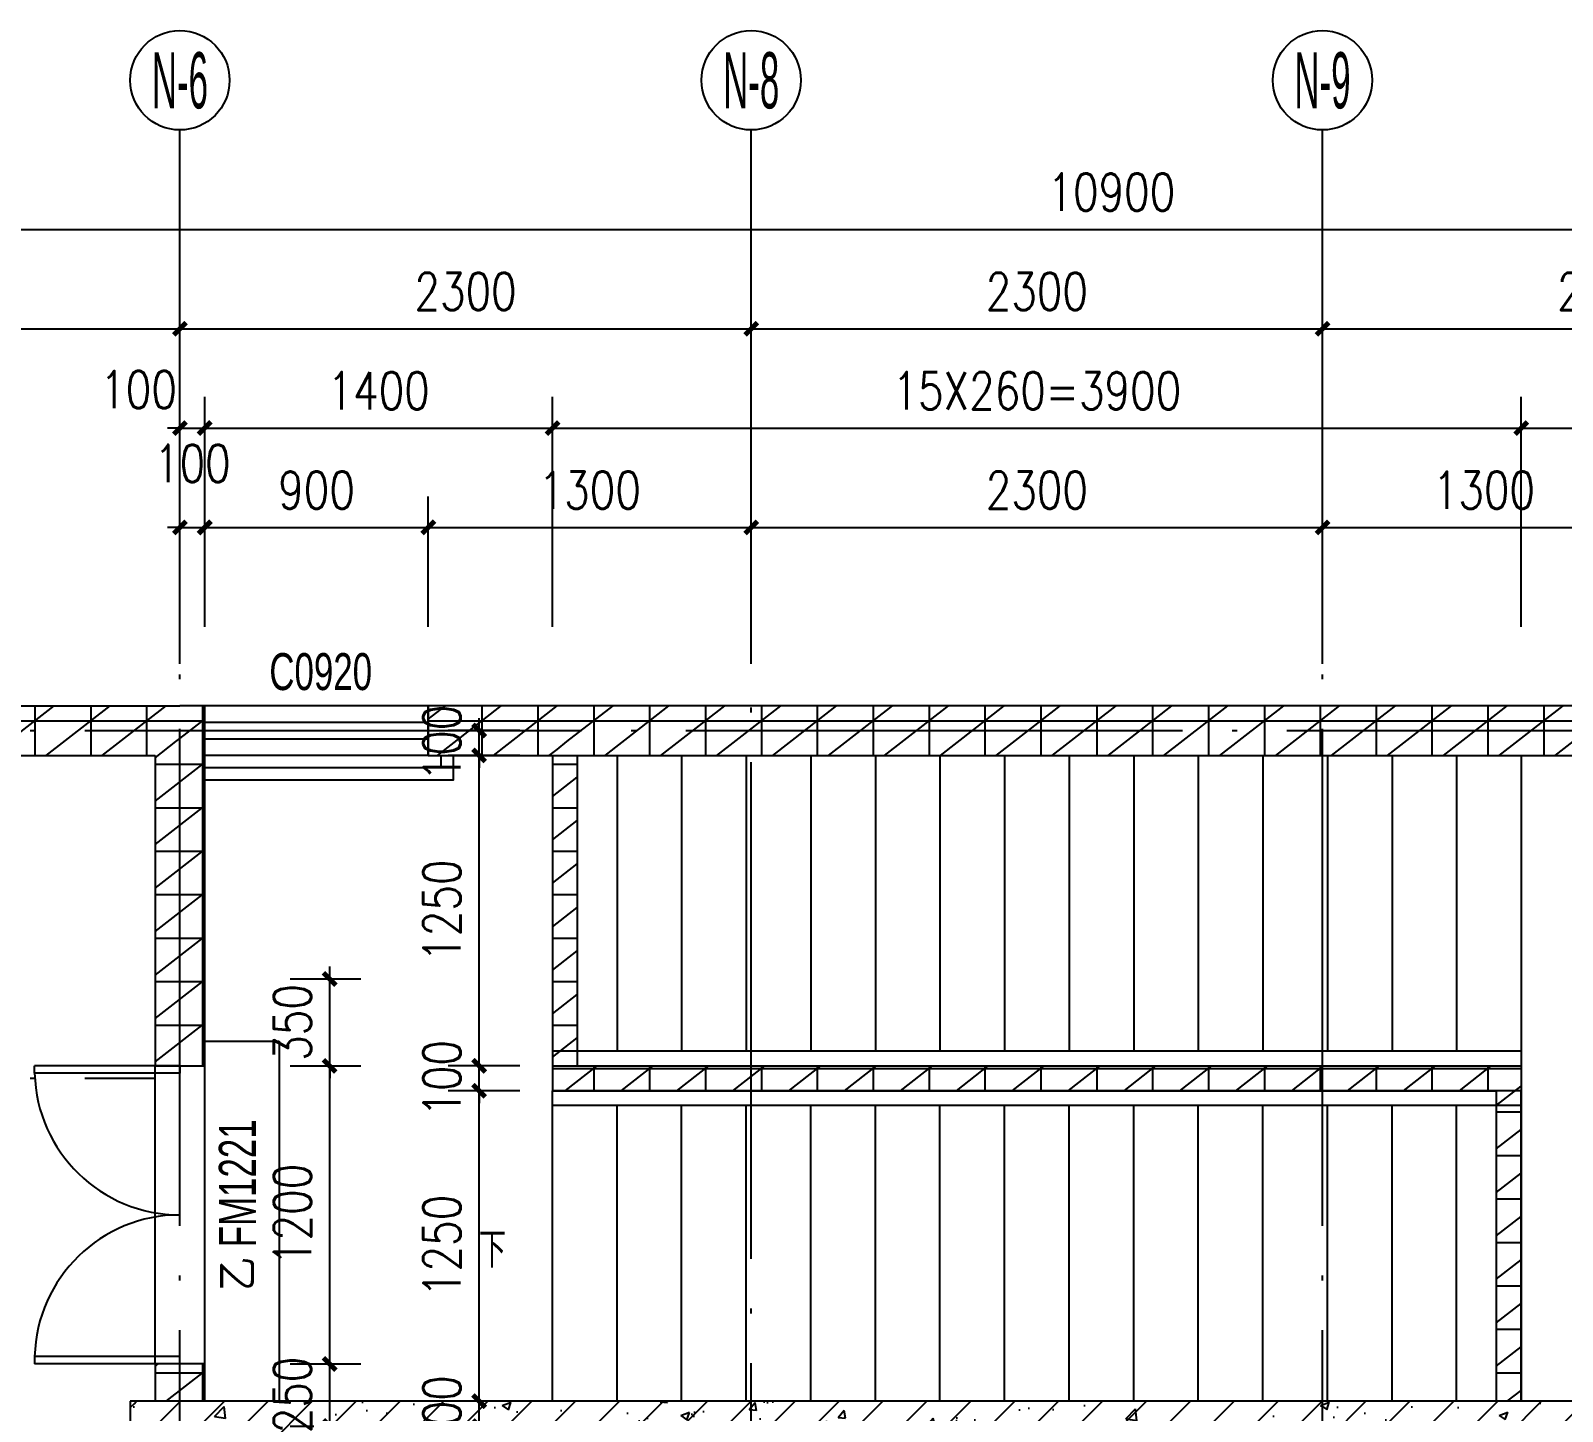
# Model space of a CAD drawing. Extents: x 718358 to 1668613, y -348838 to -159582.
# Drawn here: x 806582 to 812749, y -187755 to -182196 of the extents above; entities that cross this region are included whole.
import ezdxf
from ezdxf.enums import TextEntityAlignment as Align

# ---------------------------------------------------------------- set-up
doc = ezdxf.new("R2010")
doc.units = 0
doc.header["$LTSCALE"] = 1000
doc.linetypes.add('DOTE', pattern=[2.42, 2, -0.2, 0.02, -0.2])
for name, color, linetype in [('WINDOW_TEXT', 7, 'Continuous'), ('建-墙体', 2, 'Continuous'), ('建-尺寸', 73, 'Continuous'), ('建-影线', 8, 'Continuous'), ('建-柱子', 6, 'Continuous'), ('建-楼梯', 4, 'Continuous'), ('建-符号', 3, 'Continuous'), ('建-符号说明', 7, 'Continuous'), ('建-轴标', 3, 'Continuous'), ('建-轴网', 14, 'DOTE'), ('建-门', 4, 'Continuous'), ('建-门窗', 4, 'Continuous'), ('建-门窗-编号', 7, 'Continuous'), ('建-阳台', 5, 'Continuous')]:
    doc.layers.add(name, color=color, linetype=linetype)
doc.styles.add('_TCH_AXIS', font='gt宽度调整.shx', dxfattribs={"bigfont": 'gt国标汉字.shx'})
doc.styles.add('_TCH_DIM', font='gt单线西文.shx', dxfattribs={"width": 0.8, "bigfont": 'gt单线中文.shx'})
doc.styles.add('_TCH_WINDOW', font='gt单线西文.shx', dxfattribs={"height": 3.5, "bigfont": 'gt单线中文.shx'})
doc.styles.add('DIM_FONT', font='SIMPLEX.shx', dxfattribs={"width": 0.8, "bigfont": 'GBCBIG.shx'})
doc.dimstyles.new('DIMN50', dxfattribs={"dimscale": 0.5, "dimtxt": 300, "dimasz": 100, "dimexe": 250, "dimexo": 300, "dimgap": 150, "dimtad": 1, "dimdec": 0, "dimzin": 0, "dimdsep": 46, "dimtxsty": 'DIM_FONT', "dimblk": 'ARCHTICK', "dimcen": 0.09, "dimdle": 1, "dimclrt": 7, "dimazin": 2, "dimtfac": 1, "dimtdec": 0, "dimtix": 1, "dimtmove": 2, "dimatfit": 3, "dimldrblk": 'ARCHTICK', "dimfxl": 1, "dimtolj": 1, "dimtzin": 0, "dimarcsym": 0})
pattern_1 = [(45, (0, 0), (-88.388348, 88.388348), []), (50, (0, 0), (358.63009, -31.37607), [37.5, -412.5]), (355, (0, 0), (-69.37567, 376.09607), [30, -330]), (100.4514, (29.9, -2.6), (289.25469, 344.71977), [31.8701, -350.57106]), (46.1842, (0, 100), (533.62052, -82.7595), [56.25, -618.75]), (96.6356, (44.47, 93.1), (467.33135, 487.05894), [47.80514, -525.8565]), (351.1842, (0, 100), (467.33097, 487.0593), [45, -495]), (21, (50, 75), (298.45353, -201.30945), [37.5, -412.5]), (326, (50, 75), (121.65767, 362.57502), [30, -330]), (71.4514, (74.87, 58.22), (420.11131, 161.26525), [31.8701, -350.57106]), (37.5, (0, 0), (6.079928, 166.446927), [0, -326, 0, -335, 0, -331.25]), (7.5, (0, 0), (131.53477, 197.205856), [0, -191, 0, -318.5, 0, -126.25]), (327.5, (-111.5, 0), (266.911218, -11.277436), [0, -125, 0, -390, 0, -517.5]), (317.5, (-161.5, 0), (291.593085, 50.05249), [0, -162.5, 0, -259, 0, -367.5])]
pattern_2 = [(0, (0, 0), (0, 175), []), (37.875, (200, 0), (-84.807639, 109.038328), []), (90, (200, 0), (-225, 1e-14), [])]

# ---------------------------------------------------------------- blocks, each defined once
blk = doc.blocks.new('_ArchTick')
at = {"color": 0, "linetype": 'ByBlock', "const_width": 0.4}
blk.add_lwpolyline([(-0.5, -0.5), (0.5, 0.5)], dxfattribs=at)
blk = doc.blocks.new('*D2196')
at = {"layer": 'Defpoints', "color": 0, "transparency": 16777216}
for p in [(808387.5, -185014.2), (808701.2, -185014.2), (808701.2, -185114.2)]:
    blk.add_point(p, dxfattribs=at)
at = {"layer": '建-尺寸', "color": 0, "lineweight": -2, "transparency": 16777216}
for p, q in [((808387.5, -185014.2), (808387.5, -184964.2)), ((808551.2, -185014.2), (808262.5, -185014.2)), ((808387.5, -185114.2), (808387.5, -185014.2)), ((808551.2, -185114.2), (808262.5, -185114.2)), ((808387.5, -185114.2), (808387.5, -185164.2))]:
    blk.add_line(p, q, dxfattribs=at)
at = {"layer": '建-尺寸', "color": 0, "lineweight": -2, "transparency": 16777216, "xscale": 50, "yscale": 50, "zscale": 50}
for p, rotation in [((808387.5, -185014.2), 270), ((808387.5, -185114.2), 90)]:
    blk.add_blockref('_ArchTick', p, dxfattribs=dict(at, rotation=rotation))
at = {"layer": '建-尺寸', "color": 7, "transparency": 16777216, "insert": (808237.5, -185064.2), "char_height": 150, "attachment_point": 5, "rotation": 90, "style": 'DIM_FONT'}
blk.add_mtext('\\A1;100', dxfattribs=at)
blk = doc.blocks.new('*D2197')
at = {"layer": 'Defpoints', "color": 0, "transparency": 16777216}
for p in [(808387.5, -185114.2), (808701.2, -185114.2), (808701.2, -186364.2)]:
    blk.add_point(p, dxfattribs=at)
at = {"layer": '建-尺寸', "color": 0, "lineweight": -2, "transparency": 16777216}
for p, q in [((808551.2, -185114.2), (808262.5, -185114.2)), ((808387.5, -186364.7), (808387.5, -185113.7)), ((808551.2, -186364.2), (808262.5, -186364.2))]:
    blk.add_line(p, q, dxfattribs=at)
at = {"layer": '建-尺寸', "color": 0, "lineweight": -2, "transparency": 16777216, "xscale": 50, "yscale": 50, "zscale": 50}
for p, rotation in [((808387.5, -185114.2), 90), ((808387.5, -186364.2), 270)]:
    blk.add_blockref('_ArchTick', p, dxfattribs=dict(at, rotation=rotation))
at = {"layer": '建-尺寸', "color": 7, "transparency": 16777216, "insert": (808237.5, -185739.2), "char_height": 150, "attachment_point": 5, "rotation": 90, "style": 'DIM_FONT'}
blk.add_mtext('\\A1;1250', dxfattribs=at)
blk = doc.blocks.new('*D2198')
at = {"layer": 'Defpoints', "color": 0, "transparency": 16777216}
for p in [(808387.5, -186364.2), (808701.2, -186364.2), (808701.2, -186464.2)]:
    blk.add_point(p, dxfattribs=at)
at = {"layer": '建-尺寸', "color": 0, "lineweight": -2, "transparency": 16777216}
for p, q in [((808387.5, -186364.2), (808387.5, -186314.2)), ((808551.2, -186364.2), (808262.5, -186364.2)), ((808387.5, -186464.2), (808387.5, -186364.2)), ((808551.2, -186464.2), (808262.5, -186464.2)), ((808387.5, -186464.2), (808387.5, -186514.2))]:
    blk.add_line(p, q, dxfattribs=at)
at = {"layer": '建-尺寸', "color": 0, "lineweight": -2, "transparency": 16777216, "xscale": 50, "yscale": 50, "zscale": 50}
for p, rotation in [((808387.5, -186364.2), 270), ((808387.5, -186464.2), 90)]:
    blk.add_blockref('_ArchTick', p, dxfattribs=dict(at, rotation=rotation))
at = {"layer": '建-尺寸', "color": 7, "transparency": 16777216, "insert": (808237.5, -186414.2), "char_height": 150, "attachment_point": 5, "rotation": 90, "style": 'DIM_FONT'}
blk.add_mtext('\\A1;100', dxfattribs=at)
blk = doc.blocks.new('*D2199')
at = {"layer": 'Defpoints', "color": 0, "transparency": 16777216}
for p in [(808387.5, -186464.2), (808701.2, -186464.2), (808701.2, -187714.1)]:
    blk.add_point(p, dxfattribs=at)
at = {"layer": '建-尺寸', "color": 0, "lineweight": -2, "transparency": 16777216}
for p, q in [((808551.2, -186464.2), (808262.5, -186464.2)), ((808387.5, -187714.6), (808387.5, -186463.7)), ((808551.2, -187714.1), (808262.5, -187714.1))]:
    blk.add_line(p, q, dxfattribs=at)
at = {"layer": '建-尺寸', "color": 0, "lineweight": -2, "transparency": 16777216, "xscale": 50, "yscale": 50, "zscale": 50}
for p, rotation in [((808387.5, -186464.2), 90), ((808387.5, -187714.1), 270)]:
    blk.add_blockref('_ArchTick', p, dxfattribs=dict(at, rotation=rotation))
at = {"layer": '建-尺寸', "color": 7, "transparency": 16777216, "insert": (808237.5, -187089.1), "char_height": 150, "attachment_point": 5, "rotation": 90, "style": 'DIM_FONT'}
blk.add_mtext('\\A1;1250', dxfattribs=at)
blk = doc.blocks.new('*D2200')
at = {"layer": 'Defpoints', "color": 0, "transparency": 16777216}
for p in [(808387.5, -187714.1), (808701.2, -187714.1), (808701.2, -187814.2)]:
    blk.add_point(p, dxfattribs=at)
at = {"layer": '建-尺寸', "color": 0, "lineweight": -2, "transparency": 16777216}
for p, q in [((808551.2, -187714.1), (808262.5, -187714.1)), ((808387.5, -187714.1), (808387.5, -187664.1)), ((808387.5, -187814.2), (808387.5, -187714.1)), ((808551.2, -187814.2), (808262.5, -187814.2)), ((808387.5, -187814.2), (808387.5, -187864.2))]:
    blk.add_line(p, q, dxfattribs=at)
at = {"layer": '建-尺寸', "color": 0, "lineweight": -2, "transparency": 16777216, "xscale": 50, "yscale": 50, "zscale": 50}
for p, rotation in [((808387.5, -187714.1), 270), ((808387.5, -187814.2), 90)]:
    blk.add_blockref('_ArchTick', p, dxfattribs=dict(at, rotation=rotation))
at = {"layer": '建-尺寸', "color": 7, "transparency": 16777216, "insert": (808237.5, -187764.1), "char_height": 150, "attachment_point": 5, "rotation": 90, "style": 'DIM_FONT'}
blk.add_mtext('\\A1;100', dxfattribs=at)
blk = doc.blocks.new('*D2201')
at = {"layer": 'Defpoints', "color": 0, "transparency": 16777216}
for p in [(807476.5, -187564.2), (807785.8, -187564.2), (807476.5, -187814.2)]:
    blk.add_point(p, dxfattribs=at)
at = {"layer": '建-尺寸', "color": 0, "lineweight": -2, "transparency": 16777216}
for p, q in [((807785.8, -187564.2), (807785.8, -187514.2)), ((807626.5, -187564.2), (807910.8, -187564.2)), ((807785.8, -187814.2), (807785.8, -187564.2)), ((807626.5, -187814.2), (807910.8, -187814.2)), ((807785.8, -187814.2), (807785.8, -187864.2))]:
    blk.add_line(p, q, dxfattribs=at)
at = {"layer": '建-尺寸', "color": 0, "lineweight": -2, "transparency": 16777216, "xscale": 50, "yscale": 50, "zscale": 50}
for p, rotation in [((807785.8, -187564.2), 270), ((807785.8, -187814.2), 90)]:
    blk.add_blockref('_ArchTick', p, dxfattribs=dict(at, rotation=rotation))
at = {"layer": '建-尺寸', "color": 7, "transparency": 16777216, "insert": (807635.8, -187689.2), "char_height": 150, "attachment_point": 5, "rotation": 90, "style": 'DIM_FONT'}
blk.add_mtext('\\A1;250', dxfattribs=at)
blk = doc.blocks.new('*D2202')
at = {"layer": 'Defpoints', "color": 0, "transparency": 16777216}
for p in [(807476.5, -186364.2), (807785.8, -186364.2), (807476.5, -187564.2)]:
    blk.add_point(p, dxfattribs=at)
at = {"layer": '建-尺寸', "color": 0, "lineweight": -2, "transparency": 16777216}
for p, q in [((807626.5, -186364.2), (807910.8, -186364.2)), ((807785.8, -187564.7), (807785.8, -186363.7)), ((807626.5, -187564.2), (807910.8, -187564.2))]:
    blk.add_line(p, q, dxfattribs=at)
at = {"layer": '建-尺寸', "color": 0, "lineweight": -2, "transparency": 16777216, "xscale": 50, "yscale": 50, "zscale": 50}
for p, rotation in [((807785.8, -186364.2), 90), ((807785.8, -187564.2), 270)]:
    blk.add_blockref('_ArchTick', p, dxfattribs=dict(at, rotation=rotation))
at = {"layer": '建-尺寸', "color": 7, "transparency": 16777216, "insert": (807635.8, -186964.2), "char_height": 150, "attachment_point": 5, "rotation": 90, "style": 'DIM_FONT'}
blk.add_mtext('\\A1;1200', dxfattribs=at)
blk = doc.blocks.new('*D2203')
at = {"layer": 'Defpoints', "color": 0, "transparency": 16777216}
for p in [(807476.5, -186014.2), (807785.8, -186014.2), (807476.5, -186364.2)]:
    blk.add_point(p, dxfattribs=at)
at = {"layer": '建-尺寸', "color": 0, "lineweight": -2, "transparency": 16777216}
for p, q in [((807785.8, -186014.2), (807785.8, -185964.2)), ((807626.5, -186014.2), (807910.8, -186014.2)), ((807785.8, -186364.2), (807785.8, -186014.2)), ((807626.5, -186364.2), (807910.8, -186364.2)), ((807785.8, -186364.2), (807785.8, -186414.2))]:
    blk.add_line(p, q, dxfattribs=at)
at = {"layer": '建-尺寸', "color": 0, "lineweight": -2, "transparency": 16777216, "xscale": 50, "yscale": 50, "zscale": 50}
for p, rotation in [((807785.8, -186014.2), 270), ((807785.8, -186364.2), 90)]:
    blk.add_blockref('_ArchTick', p, dxfattribs=dict(at, rotation=rotation))
at = {"layer": '建-尺寸', "color": 7, "transparency": 16777216, "insert": (807635.8, -186189.2), "char_height": 150, "attachment_point": 5, "rotation": 90, "style": 'DIM_FONT'}
blk.add_mtext('\\A1;350', dxfattribs=at)
blk = doc.blocks.new('*D2355')
at = {"layer": 'Defpoints', "color": 0, "transparency": 16777216}
for p in [(816382.9, -182996.2), (805482.8, -184746.2), (816382.9, -184746.2)]:
    blk.add_point(p, dxfattribs=at)
at = {"layer": '建-尺寸', "color": 0, "lineweight": -2, "transparency": 16777216}
for p, q in [((805482.8, -184596.2), (805482.8, -182871.2)), ((816382.9, -184596.2), (816382.9, -182871.2)), ((805482.3, -182996.2), (816383.4, -182996.2))]:
    blk.add_line(p, q, dxfattribs=at)
at = {"layer": '建-尺寸', "color": 0, "lineweight": -2, "transparency": 16777216, "xscale": 50, "yscale": 50, "zscale": 50, "rotation": 180}
blk.add_blockref('_ArchTick', (805482.8, -182996.2), dxfattribs=at)
at = {"layer": '建-尺寸', "color": 0, "lineweight": -2, "transparency": 16777216, "xscale": 50, "yscale": 50, "zscale": 50}
blk.add_blockref('_ArchTick', (816382.9, -182996.2), dxfattribs=at)
at = {"layer": '建-尺寸', "color": 7, "transparency": 16777216, "insert": (810932.9, -182846.2), "char_height": 150, "attachment_point": 5, "style": 'DIM_FONT'}
blk.add_mtext('\\A1;10900', dxfattribs=at)
blk = doc.blocks.new('*D2357')
at = {"layer": 'Defpoints', "color": 0, "transparency": 16777216}
for p in [(814082.8, -183396.2), (811783.2, -184746.2), (814082.8, -184746.2)]:
    blk.add_point(p, dxfattribs=at)
at = {"layer": '建-尺寸', "color": 0, "lineweight": -2, "transparency": 16777216}
for p, q in [((811783.2, -184596.2), (811783.2, -183271.2)), ((814082.8, -184596.2), (814082.8, -183271.2)), ((811782.7, -183396.2), (814083.3, -183396.2))]:
    blk.add_line(p, q, dxfattribs=at)
at = {"layer": '建-尺寸', "color": 0, "lineweight": -2, "transparency": 16777216, "xscale": 50, "yscale": 50, "zscale": 50, "rotation": 180}
blk.add_blockref('_ArchTick', (811783.2, -183396.2), dxfattribs=at)
at = {"layer": '建-尺寸', "color": 0, "lineweight": -2, "transparency": 16777216, "xscale": 50, "yscale": 50, "zscale": 50}
blk.add_blockref('_ArchTick', (814082.8, -183396.2), dxfattribs=at)
at = {"layer": '建-尺寸', "color": 7, "transparency": 16777216, "insert": (812933, -183246.2), "char_height": 150, "attachment_point": 5, "style": 'DIM_FONT'}
blk.add_mtext('\\A1;2300', dxfattribs=at)
blk = doc.blocks.new('*D2358')
at = {"layer": 'Defpoints', "color": 0, "transparency": 16777216}
for p in [(811783.2, -183396.2), (809482.8, -184746.2), (811783.2, -184746.2)]:
    blk.add_point(p, dxfattribs=at)
at = {"layer": '建-尺寸', "color": 0, "lineweight": -2, "transparency": 16777216}
for p, q in [((809482.8, -184596.2), (809482.8, -183271.2)), ((811783.2, -184596.2), (811783.2, -183271.2)), ((809482.3, -183396.2), (811783.7, -183396.2))]:
    blk.add_line(p, q, dxfattribs=at)
at = {"layer": '建-尺寸', "color": 0, "lineweight": -2, "transparency": 16777216, "xscale": 50, "yscale": 50, "zscale": 50, "rotation": 180}
blk.add_blockref('_ArchTick', (809482.8, -183396.2), dxfattribs=at)
at = {"layer": '建-尺寸', "color": 0, "lineweight": -2, "transparency": 16777216, "xscale": 50, "yscale": 50, "zscale": 50}
blk.add_blockref('_ArchTick', (811783.2, -183396.2), dxfattribs=at)
at = {"layer": '建-尺寸', "color": 7, "transparency": 16777216, "insert": (810633, -183246.2), "char_height": 150, "attachment_point": 5, "style": 'DIM_FONT'}
blk.add_mtext('\\A1;2300', dxfattribs=at)
blk = doc.blocks.new('*D2359')
at = {"layer": 'Defpoints', "color": 0, "transparency": 16777216}
for p in [(809482.8, -183396.2), (807182.9, -184746.2), (809482.8, -184746.2)]:
    blk.add_point(p, dxfattribs=at)
at = {"layer": '建-尺寸', "color": 0, "lineweight": -2, "transparency": 16777216}
for p, q in [((807182.9, -184596.2), (807182.9, -183271.2)), ((809482.8, -184596.2), (809482.8, -183271.2)), ((807182.4, -183396.2), (809483.3, -183396.2))]:
    blk.add_line(p, q, dxfattribs=at)
at = {"layer": '建-尺寸', "color": 0, "lineweight": -2, "transparency": 16777216, "xscale": 50, "yscale": 50, "zscale": 50, "rotation": 180}
blk.add_blockref('_ArchTick', (807182.9, -183396.2), dxfattribs=at)
at = {"layer": '建-尺寸', "color": 0, "lineweight": -2, "transparency": 16777216, "xscale": 50, "yscale": 50, "zscale": 50}
blk.add_blockref('_ArchTick', (809482.8, -183396.2), dxfattribs=at)
at = {"layer": '建-尺寸', "color": 7, "transparency": 16777216, "insert": (808332.9, -183246.2), "char_height": 150, "attachment_point": 5, "style": 'DIM_FONT'}
blk.add_mtext('\\A1;2300', dxfattribs=at)
blk = doc.blocks.new('*D2360')
at = {"layer": 'Defpoints', "color": 0, "transparency": 16777216}
for p in [(807182.9, -183396.2), (805482.8, -184746.2), (807182.9, -184746.2)]:
    blk.add_point(p, dxfattribs=at)
at = {"layer": '建-尺寸', "color": 0, "lineweight": -2, "transparency": 16777216}
for p, q in [((805482.8, -184596.2), (805482.8, -183271.2)), ((807182.9, -184596.2), (807182.9, -183271.2)), ((805482.3, -183396.2), (807183.4, -183396.2))]:
    blk.add_line(p, q, dxfattribs=at)
at = {"layer": '建-尺寸', "color": 0, "lineweight": -2, "transparency": 16777216, "xscale": 50, "yscale": 50, "zscale": 50, "rotation": 180}
blk.add_blockref('_ArchTick', (805482.8, -183396.2), dxfattribs=at)
at = {"layer": '建-尺寸', "color": 0, "lineweight": -2, "transparency": 16777216, "xscale": 50, "yscale": 50, "zscale": 50}
blk.add_blockref('_ArchTick', (807182.9, -183396.2), dxfattribs=at)
at = {"layer": '建-尺寸', "color": 7, "transparency": 16777216, "insert": (806332.9, -183246.2), "char_height": 150, "attachment_point": 5, "style": 'DIM_FONT'}
blk.add_mtext('\\A1;1700', dxfattribs=at)
blk = doc.blocks.new('*D2364')
at = {"layer": 'Defpoints', "color": 0, "transparency": 16777216}
for p in [(813982.9, -183796.2), (812582.9, -184746.2), (813982.9, -184746.2)]:
    blk.add_point(p, dxfattribs=at)
at = {"layer": '建-尺寸', "color": 0, "lineweight": -2, "transparency": 16777216}
for p, q in [((812582.9, -184596.2), (812582.9, -183671.2)), ((813982.9, -184596.2), (813982.9, -183671.2)), ((812582.4, -183796.2), (813983.4, -183796.2))]:
    blk.add_line(p, q, dxfattribs=at)
at = {"layer": '建-尺寸', "color": 0, "lineweight": -2, "transparency": 16777216, "xscale": 50, "yscale": 50, "zscale": 50, "rotation": 180}
blk.add_blockref('_ArchTick', (812582.9, -183796.2), dxfattribs=at)
at = {"layer": '建-尺寸', "color": 0, "lineweight": -2, "transparency": 16777216, "xscale": 50, "yscale": 50, "zscale": 50}
blk.add_blockref('_ArchTick', (813982.9, -183796.2), dxfattribs=at)
at = {"layer": '建-尺寸', "color": 7, "transparency": 16777216, "insert": (813282.9, -183646.2), "char_height": 150, "attachment_point": 5, "style": 'DIM_FONT'}
blk.add_mtext('\\A1;1400', dxfattribs=at)
blk = doc.blocks.new('*D2365')
at = {"layer": 'Defpoints', "color": 0, "transparency": 16777216}
for p in [(812582.9, -183796.2), (808682.9, -184746.2), (812582.9, -184746.2)]:
    blk.add_point(p, dxfattribs=at)
at = {"layer": '建-尺寸', "color": 0, "lineweight": -2, "transparency": 16777216}
for p, q in [((808682.9, -184596.2), (808682.9, -183671.2)), ((812582.9, -184596.2), (812582.9, -183671.2)), ((808682.4, -183796.2), (812583.4, -183796.2))]:
    blk.add_line(p, q, dxfattribs=at)
at = {"layer": '建-尺寸', "color": 0, "lineweight": -2, "transparency": 16777216, "xscale": 50, "yscale": 50, "zscale": 50, "rotation": 180}
blk.add_blockref('_ArchTick', (808682.9, -183796.2), dxfattribs=at)
at = {"layer": '建-尺寸', "color": 0, "lineweight": -2, "transparency": 16777216, "xscale": 50, "yscale": 50, "zscale": 50}
blk.add_blockref('_ArchTick', (812582.9, -183796.2), dxfattribs=at)
at = {"layer": '建-尺寸', "color": 7, "transparency": 16777216, "insert": (810632.9, -183646.2), "char_height": 150, "attachment_point": 5, "style": 'DIM_FONT'}
blk.add_mtext('\\A1;15X260=3900', dxfattribs=at)
blk = doc.blocks.new('*D2366')
at = {"layer": 'Defpoints', "color": 0, "transparency": 16777216}
for p in [(808682.9, -183796.2), (807282.9, -184746.2), (808682.9, -184746.2)]:
    blk.add_point(p, dxfattribs=at)
at = {"layer": '建-尺寸', "color": 0, "lineweight": -2, "transparency": 16777216}
for p, q in [((807282.9, -184596.2), (807282.9, -183671.2)), ((808682.9, -184596.2), (808682.9, -183671.2)), ((807282.4, -183796.2), (808683.4, -183796.2))]:
    blk.add_line(p, q, dxfattribs=at)
at = {"layer": '建-尺寸', "color": 0, "lineweight": -2, "transparency": 16777216, "xscale": 50, "yscale": 50, "zscale": 50, "rotation": 180}
blk.add_blockref('_ArchTick', (807282.9, -183796.2), dxfattribs=at)
at = {"layer": '建-尺寸', "color": 0, "lineweight": -2, "transparency": 16777216, "xscale": 50, "yscale": 50, "zscale": 50}
blk.add_blockref('_ArchTick', (808682.9, -183796.2), dxfattribs=at)
at = {"layer": '建-尺寸', "color": 7, "transparency": 16777216, "insert": (807982.9, -183646.2), "char_height": 150, "attachment_point": 5, "style": 'DIM_FONT'}
blk.add_mtext('\\A1;1400', dxfattribs=at)
blk = doc.blocks.new('*D2367')
at = {"layer": 'Defpoints', "color": 0, "transparency": 16777216}
for p in [(807282.9, -183796.2), (807182.9, -184746.2), (807282.9, -184746.2)]:
    blk.add_point(p, dxfattribs=at)
at = {"layer": '建-尺寸', "color": 0, "lineweight": -2, "transparency": 16777216}
for p, q in [((807182.9, -184596.2), (807182.9, -183671.2)), ((807282.9, -184596.2), (807282.9, -183671.2)), ((807182.9, -183796.2), (807132.9, -183796.2)), ((807182.9, -183796.2), (807282.9, -183796.2)), ((807282.9, -183796.2), (807332.9, -183796.2))]:
    blk.add_line(p, q, dxfattribs=at)
at = {"layer": '建-尺寸', "color": 0, "lineweight": -2, "transparency": 16777216, "xscale": 50, "yscale": 50, "zscale": 50}
blk.add_blockref('_ArchTick', (807182.9, -183796.2), dxfattribs=at)
at = {"layer": '建-尺寸', "color": 0, "lineweight": -2, "transparency": 16777216, "xscale": 50, "yscale": 50, "zscale": 50, "rotation": 180}
blk.add_blockref('_ArchTick', (807282.9, -183796.2), dxfattribs=at)
at = {"layer": '建-尺寸', "color": 7, "transparency": 16777216, "insert": (807016.3, -183641.2), "char_height": 150, "attachment_point": 5, "style": 'DIM_FONT'}
blk.add_mtext('\\A1;100', dxfattribs=at)
blk = doc.blocks.new('*D2370')
at = {"layer": 'Defpoints', "color": 0, "transparency": 16777216}
for p in [(813082.9, -184196.2), (811782.9, -184746.2), (813082.9, -184746.2)]:
    blk.add_point(p, dxfattribs=at)
at = {"layer": '建-尺寸', "color": 0, "lineweight": -2, "transparency": 16777216}
for p, q in [((811782.9, -184596.2), (811782.9, -184071.2)), ((813082.9, -184596.2), (813082.9, -184071.2)), ((811782.4, -184196.2), (813083.4, -184196.2))]:
    blk.add_line(p, q, dxfattribs=at)
at = {"layer": '建-尺寸', "color": 0, "lineweight": -2, "transparency": 16777216, "xscale": 50, "yscale": 50, "zscale": 50, "rotation": 180}
blk.add_blockref('_ArchTick', (811782.9, -184196.2), dxfattribs=at)
at = {"layer": '建-尺寸', "color": 0, "lineweight": -2, "transparency": 16777216, "xscale": 50, "yscale": 50, "zscale": 50}
blk.add_blockref('_ArchTick', (813082.9, -184196.2), dxfattribs=at)
at = {"layer": '建-尺寸', "color": 7, "transparency": 16777216, "insert": (812432.9, -184046.2), "char_height": 150, "attachment_point": 5, "style": 'DIM_FONT'}
blk.add_mtext('\\A1;1300', dxfattribs=at)
blk = doc.blocks.new('*D2371')
at = {"layer": 'Defpoints', "color": 0, "transparency": 16777216}
for p in [(811782.9, -184196.2), (809482.9, -184746.2), (811782.9, -184746.2)]:
    blk.add_point(p, dxfattribs=at)
at = {"layer": '建-尺寸', "color": 0, "lineweight": -2, "transparency": 16777216}
for p, q in [((809482.9, -184596.2), (809482.9, -184071.2)), ((811782.9, -184596.2), (811782.9, -184071.2)), ((809482.4, -184196.2), (811783.4, -184196.2))]:
    blk.add_line(p, q, dxfattribs=at)
at = {"layer": '建-尺寸', "color": 0, "lineweight": -2, "transparency": 16777216, "xscale": 50, "yscale": 50, "zscale": 50, "rotation": 180}
blk.add_blockref('_ArchTick', (809482.9, -184196.2), dxfattribs=at)
at = {"layer": '建-尺寸', "color": 0, "lineweight": -2, "transparency": 16777216, "xscale": 50, "yscale": 50, "zscale": 50}
blk.add_blockref('_ArchTick', (811782.9, -184196.2), dxfattribs=at)
at = {"layer": '建-尺寸', "color": 7, "transparency": 16777216, "insert": (810632.9, -184046.2), "char_height": 150, "attachment_point": 5, "style": 'DIM_FONT'}
blk.add_mtext('\\A1;2300', dxfattribs=at)
blk = doc.blocks.new('*D2372')
at = {"layer": 'Defpoints', "color": 0, "transparency": 16777216}
for p in [(809482.9, -184196.2), (808182.9, -184746.2), (809482.9, -184746.2)]:
    blk.add_point(p, dxfattribs=at)
at = {"layer": '建-尺寸', "color": 0, "lineweight": -2, "transparency": 16777216}
for p, q in [((808182.9, -184596.2), (808182.9, -184071.2)), ((809482.9, -184596.2), (809482.9, -184071.2)), ((808182.4, -184196.2), (809483.4, -184196.2))]:
    blk.add_line(p, q, dxfattribs=at)
at = {"layer": '建-尺寸', "color": 0, "lineweight": -2, "transparency": 16777216, "xscale": 50, "yscale": 50, "zscale": 50, "rotation": 180}
blk.add_blockref('_ArchTick', (808182.9, -184196.2), dxfattribs=at)
at = {"layer": '建-尺寸', "color": 0, "lineweight": -2, "transparency": 16777216, "xscale": 50, "yscale": 50, "zscale": 50}
blk.add_blockref('_ArchTick', (809482.9, -184196.2), dxfattribs=at)
at = {"layer": '建-尺寸', "color": 7, "transparency": 16777216, "insert": (808832.9, -184046.2), "char_height": 150, "attachment_point": 5, "style": 'DIM_FONT'}
blk.add_mtext('\\A1;1300', dxfattribs=at)
blk = doc.blocks.new('*D2373')
at = {"layer": 'Defpoints', "color": 0, "transparency": 16777216}
for p in [(808182.9, -184196.2), (807282.9, -184746.2), (808182.9, -184746.2)]:
    blk.add_point(p, dxfattribs=at)
at = {"layer": '建-尺寸', "color": 0, "lineweight": -2, "transparency": 16777216}
for p, q in [((807282.9, -184596.2), (807282.9, -184071.2)), ((808182.9, -184596.2), (808182.9, -184071.2)), ((807282.4, -184196.2), (808183.4, -184196.2))]:
    blk.add_line(p, q, dxfattribs=at)
at = {"layer": '建-尺寸', "color": 0, "lineweight": -2, "transparency": 16777216, "xscale": 50, "yscale": 50, "zscale": 50, "rotation": 180}
blk.add_blockref('_ArchTick', (807282.9, -184196.2), dxfattribs=at)
at = {"layer": '建-尺寸', "color": 0, "lineweight": -2, "transparency": 16777216, "xscale": 50, "yscale": 50, "zscale": 50}
blk.add_blockref('_ArchTick', (808182.9, -184196.2), dxfattribs=at)
at = {"layer": '建-尺寸', "color": 7, "transparency": 16777216, "insert": (807732.9, -184046.2), "char_height": 150, "attachment_point": 5, "style": 'DIM_FONT'}
blk.add_mtext('\\A1;900', dxfattribs=at)
blk = doc.blocks.new('*D2374')
at = {"layer": 'Defpoints', "color": 0, "transparency": 16777216}
for p in [(807282.9, -184196.2), (807182.9, -184746.2), (807282.9, -184746.2)]:
    blk.add_point(p, dxfattribs=at)
at = {"layer": '建-尺寸', "color": 0, "lineweight": -2, "transparency": 16777216}
for p, q in [((807182.9, -184596.2), (807182.9, -184071.2)), ((807282.9, -184596.2), (807282.9, -184071.2)), ((807182.9, -184196.2), (807132.9, -184196.2)), ((807182.9, -184196.2), (807282.9, -184196.2)), ((807282.9, -184196.2), (807332.9, -184196.2))]:
    blk.add_line(p, q, dxfattribs=at)
at = {"layer": '建-尺寸', "color": 0, "lineweight": -2, "transparency": 16777216, "xscale": 50, "yscale": 50, "zscale": 50}
blk.add_blockref('_ArchTick', (807182.9, -184196.2), dxfattribs=at)
at = {"layer": '建-尺寸', "color": 0, "lineweight": -2, "transparency": 16777216, "xscale": 50, "yscale": 50, "zscale": 50, "rotation": 180}
blk.add_blockref('_ArchTick', (807282.9, -184196.2), dxfattribs=at)
at = {"layer": '建-尺寸', "color": 7, "transparency": 16777216, "insert": (807232.9, -183938.7), "char_height": 150, "attachment_point": 5, "style": 'DIM_FONT'}
blk.add_mtext('\\A1;100', dxfattribs=at)

msp = doc.modelspace()

# ---------------------------------------------------------------- hatches: boundary and pattern name
at = {"layer": '建-影线'}
h = msp.add_hatch(dxfattribs=at)
h.set_pattern_fill('空心砖', color=256, scale=50, style=0)
h.set_pattern_definition(pattern_2)
h.paths.add_polyline_path([(806482.8, -184914.2), (806482.8, -185114.2), (807082.8, -185114.2), (807182.8, -185047.5), (807182.8, -184914.2)])
h = msp.add_hatch(dxfattribs=at)
h.set_pattern_fill('空心砖', color=256, scale=50, style=0)
h.set_pattern_definition(pattern_2)
h.paths.add_polyline_path([(807282.8, -185114.2), (807282.8, -185114.2), (807282.8, -184914.2), (807182.8, -184914.2), (807182.8, -185047.5)])
h = msp.add_hatch(dxfattribs=at)
h.set_pattern_fill('空心砖', color=256, scale=50, style=0)
h.set_pattern_definition(pattern_2)
h.paths.add_polyline_path([(808732.8, -184914.2), (808182.8, -184914.2), (808182.8, -185114.2), (808682.8, -185114.2), (808732.8, -185047.5)])
h = msp.add_hatch(dxfattribs=at)
h.set_pattern_fill('空心砖', color=256, scale=50, style=0)
h.set_pattern_definition(pattern_2)
h.paths.add_polyline_path([(808782.8, -185114.2), (813082.8, -185114.2), (813082.8, -184914.2), (808732.8, -184914.2), (808732.8, -185047.5)])
h = msp.add_hatch(dxfattribs=at)
h.set_pattern_fill('空心砖', color=256, scale=50, style=0)
h.set_pattern_definition(pattern_2)
h.paths.add_polyline_path([(807082.8, -185114.2), (807082.8, -186364.2), (807282.8, -186364.2), (807282.8, -185114.2), (807182.8, -185047.5)])
h = msp.add_hatch(dxfattribs=at)
h.set_pattern_fill('空心砖', color=256, scale=50, style=0)
h.set_pattern_definition(pattern_2)
h.paths.add_polyline_path([(808732.8, -185047.5), (808682.8, -185114.2), (808682.8, -186464.2), (808782.8, -186364.2), (808782.8, -185114.2)])
h = msp.add_hatch(dxfattribs=at)
h.set_pattern_fill('空心砖', color=256, scale=50, style=0)
h.set_pattern_definition(pattern_2)
h.paths.add_polyline_path([(808782.8, -186364.2), (808682.8, -186464.2), (812482.8, -186464.2), (812582.8, -186364.2)])
h = msp.add_hatch(dxfattribs=at)
h.set_pattern_fill('空心砖', color=256, scale=50, style=0)
h.set_pattern_definition(pattern_2)
h.paths.add_polyline_path([(812582.8, -186364.2), (812482.8, -186464.2), (812482.8, -187714.2), (812582.8, -187714.2)])
h = msp.add_hatch(dxfattribs=at)
h.set_pattern_fill('空心砖', color=256, scale=50, style=0)
h.set_pattern_definition(pattern_2)
h.paths.add_polyline_path([(807282.8, -187714.2), (807282.8, -187564.2), (807082.8, -187564.2), (807082.8, -187714.2)])
h = msp.add_hatch(dxfattribs=at)
h.set_pattern_fill('钢筋混凝土', color=256, scale=50, style=0)
h.set_pattern_definition(pattern_1)
h.paths.add_polyline_path([(811782.8, -187847.5), (811782.8, -187714.2), (806982.8, -187714.2), (807282.8, -187914.2), (811682.8, -187914.2)])
h = msp.add_hatch(dxfattribs=at)
h.set_pattern_fill('钢筋混凝土', color=256, scale=50, style=0)
h.set_pattern_definition(pattern_1)
h.paths.add_polyline_path([(806982.8, -187714.2), (806982.8, -188364.2), (807282.8, -188364.2), (807282.8, -187914.2)])
h = msp.add_hatch(dxfattribs=at)
h.set_pattern_fill('钢筋混凝土', color=256, scale=50, style=0)
h.set_pattern_definition(pattern_1)
h.paths.add_polyline_path([(812532.8, -187914.2), (812532.8, -187714.2), (811782.8, -187714.2), (811782.8, -187847.5), (811882.8, -187914.2)])
h = msp.add_hatch(dxfattribs=at)
h.set_pattern_fill('钢筋混凝土', color=256, scale=50, style=0)
h.set_pattern_definition(pattern_1)
h.paths.add_polyline_path([(813982.8, -187914.2), (814282.8, -187714.2), (812532.8, -187714.2), (812532.8, -187914.2)])

# ---------------------------------------------------------------- linework, layer by layer
at = {"layer": '建-墙体'}
for p, q in [((806482.8, -184914.2), (807182.8, -184914.2)), ((807282.8, -184914.2), (807182.8, -184914.2)), ((807282.8, -185114.2), (807282.8, -184914.2)), ((808732.8, -184914.2), (808182.8, -184914.2)), ((808182.8, -184914.2), (808182.8, -185114.2)), ((813082.8, -184914.2), (808732.8, -184914.2)), ((806482.8, -185114.2), (807082.8, -185114.2)), ((807082.8, -185114.2), (807082.8, -186364.2)), ((807282.8, -186364.2), (807282.8, -185114.2)), ((807282.8, -185114.2), (807282.8, -185114.2)), ((808182.8, -185114.2), (808682.8, -185114.2)), ((808682.8, -185114.2), (808682.8, -186464.2)), ((808782.8, -185114.2), (808782.8, -186364.2)), ((808782.8, -185114.2), (813082.8, -185114.2)), ((807082.8, -186364.2), (807282.8, -186364.2)), ((808782.8, -186364.2), (812582.8, -186364.2)), ((812582.8, -186364.2), (812582.8, -187714.2)), ((808682.8, -186464.2), (812482.8, -186464.2)), ((812482.8, -186464.2), (812482.8, -187714.2)), ((807282.8, -187564.2), (807082.8, -187564.2)), ((807082.8, -187564.2), (807082.8, -187714.2)), ((807282.8, -187714.2), (807282.8, -187564.2))]:
    msp.add_line(p, q, dxfattribs=at)
at = {"layer": '建-柱子'}
for p, q in [((811782.8, -187714.2), (806982.8, -187714.2)), ((806982.8, -187714.2), (806982.8, -188364.2)), ((812532.8, -187714.2), (811782.8, -187714.2)), ((814282.8, -187714.2), (812532.8, -187714.2))]:
    msp.add_line(p, q, dxfattribs=at)
at = {"layer": '建-楼梯'}
for p, q in [((808682.8, -185114.2), (812582.8, -185114.2)), ((808682.8, -185114.2), (808682.8, -186304.2)), ((808942.8, -185114.2), (808942.8, -186304.2)), ((809202.8, -185114.2), (809202.8, -186304.2)), ((809462.8, -185114.2), (809462.8, -186304.2)), ((809722.8, -185114.2), (809722.8, -186304.2)), ((809982.8, -185114.2), (809982.8, -186304.2)), ((810242.8, -185114.2), (810242.8, -186304.2)), ((810502.8, -185114.2), (810502.8, -186304.2)), ((810762.8, -185114.2), (810762.8, -186304.2)), ((811022.8, -185114.2), (811022.8, -186304.2)), ((811282.8, -185114.2), (811282.8, -186304.2)), ((811542.8, -185114.2), (811542.8, -186304.2)), ((811802.8, -185114.2), (811802.8, -186304.2)), ((812062.8, -185114.2), (812062.8, -186304.2)), ((812322.8, -185114.2), (812322.8, -186304.2)), ((812582.8, -185114.2), (812582.8, -186304.2)), ((808682.8, -186304.2), (808682.8, -186364.2)), ((808682.8, -186304.2), (812582.8, -186304.2)), ((808682.8, -186304.2), (808682.8, -186364.2)), ((812582.8, -186304.2), (812582.8, -186364.2)), ((812582.8, -186304.2), (812582.8, -186364.2)), ((808682.8, -186364.2), (812582.8, -186364.2)), ((808682.8, -186364.2), (812582.8, -186364.2)), ((812582.8, -186464.2), (808682.8, -186464.2)), ((808682.8, -186524.2), (808682.8, -186464.2)), ((812582.8, -186464.2), (808682.8, -186464.2)), ((808682.8, -186524.2), (808682.8, -186464.2)), ((812582.8, -186524.2), (812582.8, -186464.2)), ((812582.8, -186524.2), (812582.8, -186464.2)), ((808682.8, -187714.2), (808682.8, -186524.2)), ((812582.8, -186524.2), (808682.8, -186524.2)), ((808942.8, -187714.2), (808942.8, -186524.2)), ((809202.8, -187714.2), (809202.8, -186524.2)), ((809462.8, -187714.2), (809462.8, -186524.2)), ((809722.8, -187714.2), (809722.8, -186524.2)), ((809982.8, -187714.2), (809982.8, -186524.2)), ((810242.8, -187714.2), (810242.8, -186524.2)), ((810502.8, -187714.2), (810502.8, -186524.2)), ((810762.8, -187714.2), (810762.8, -186524.2)), ((811022.8, -187714.2), (811022.8, -186524.2)), ((811282.8, -187714.2), (811282.8, -186524.2)), ((811542.8, -187714.2), (811542.8, -186524.2)), ((811802.8, -187714.2), (811802.8, -186524.2)), ((812062.8, -187714.2), (812062.8, -186524.2)), ((812322.8, -187714.2), (812322.8, -186524.2)), ((812582.8, -187714.2), (812582.8, -186524.2)), ((812582.8, -187714.2), (808682.8, -187714.2))]:
    msp.add_line(p, q, dxfattribs=at)
at = {"layer": '建-符号'}
for points in [[(812712.8, -185739.2, 0, 0, 0), (809092.8, -185739.2, 40, 0, 0), (808942.8, -185739.2, 0, 0, 0)], [(808552.8, -187089.2, 0, 0, 0), (812172.8, -187089.2, 40, 0, 0), (812322.8, -187089.2, 0, 0, 0)]]:
    msp.add_lwpolyline(points, format="xyseb", dxfattribs=at)
at = {"layer": '建-轴标'}
for p, q in [((807182.8, -184746.2), (807182.8, -182596.2)), ((809482.8, -184746.2), (809482.8, -182596.2)), ((811782.8, -184746.2), (811782.8, -182596.2))]:
    msp.add_line(p, q, dxfattribs=at)
for centre in [(807182.8, -182396.2), (809482.8, -182396.2), (811782.8, -182396.2)]:
    msp.add_circle(centre, 200, dxfattribs=at)
at = {"layer": '建-轴网'}
for p, q in [((807182.8, -191847.9), (807182.8, -184746.2)), ((809482.8, -191981), (809482.8, -184746.2)), ((811782.8, -191847.9), (811782.8, -184746.2)), ((804379.6, -185014.2), (817314.7, -185014.2)), ((804379.6, -186414.2), (807082.8, -186414.2))]:
    msp.add_line(p, q, dxfattribs=at)
at = {"layer": '建-门'}
for p, q in [((807282.8, -186264.2), (807582.8, -186264.2)), ((807582.8, -186264.2), (807582.8, -187714.2)), ((807182.8, -186364.2), (806597.8, -186364.2)), ((806597.8, -186394.2), (806597.8, -186364.2)), ((807182.8, -186394.2), (806597.8, -186394.2)), ((807082.8, -187564.2), (807082.8, -186364.2)), ((807182.8, -186364.2), (807182.8, -186394.2)), ((807282.8, -187564.2), (807282.8, -186364.2)), ((807182.8, -187534.2), (806597.8, -187534.2)), ((806597.8, -187534.2), (806597.8, -187564.2)), ((807182.8, -187564.2), (806597.8, -187564.2)), ((807182.8, -187564.2), (807182.8, -187534.2))]:
    msp.add_line(p, q, dxfattribs=at)
for centre, start, end in [((807182.8, -186379.2), 181.46928, 270), ((807182.8, -187549.2), 90, 178.53072)]:
    msp.add_arc(centre, 585, start, end, dxfattribs=at)
at = {"layer": '建-门窗'}
for p, q in [((808182.8, -184914.2), (807282.8, -184914.2)), ((807282.8, -185114.2), (807282.8, -184914.2)), ((808182.8, -185114.2), (808182.8, -184914.2)), ((807282.8, -184980.9), (808182.8, -184980.9)), ((807282.8, -185047.5), (808182.8, -185047.5)), ((808182.8, -185114.2), (807282.8, -185114.2))]:
    msp.add_line(p, q, dxfattribs=at)
at = {"layer": '建-阳台'}
for points in [[(808232.8, -185114.2), (808232.8, -185164.2), (807282.8, -185164.2)], [(808282.8, -185114.2), (808282.8, -185214.2), (807282.8, -185214.2)]]:
    msp.add_lwpolyline(points, dxfattribs=at)

# ---------------------------------------------------------------- texts
at = {"layer": 'WINDOW_TEXT', "style": '_TCH_WINDOW', "width": 0.705882}
msp.add_text('C0920', height=148.75, rotation=0, dxfattribs=at).set_placement((807542.8, -184851.1))
at = {"layer": '建-符号说明', "style": '_TCH_DIM', "width": 0.8}
msp.add_text('下', height=143.3, dxfattribs=at).set_placement((808386.8, -187176.7))
at = {"layer": '建-轴标', "style": '_TCH_AXIS'}
for s, width, p, p2 in [('N-6', 0.344262, (807069.7, -182509.3), (807296, -182509.3)), ('N-8', 0.33871, (809369.7, -182509.3), (809596, -182509.3)), ('N-9', 0.344262, (811669.7, -182509.3), (811896, -182509.3))]:
    msp.add_text(s, height=226.27, dxfattribs=dict(at, width=width)).set_placement(p, p2, align=Align.FIT)
at = {"layer": '建-门窗-编号', "style": '_TCH_WINDOW', "width": 0.705882}
msp.add_text('FM1221', height=148.75, rotation=90, dxfattribs=at).set_placement((807488.5, -187094.7))
at = {"layer": '建-门窗-编号', "style": '_TCH_WINDOW'}
msp.add_text('乙', height=143.3, rotation=90, dxfattribs=at).set_placement((807488.5, -187269.7))

# ---------------------------------------------------------------- dimensions: what is measured, and where the dimension line sits
at = {"layer": '建-尺寸'}
for p1, p2, distance, picture, middle in [((805482.8, -184746.2), (816382.9, -184746.2), 1750, '*D2355', (810932.9, -182846.2)), ((805482.8, -184746.2), (807182.9, -184746.2), 1350, '*D2360', (806332.9, -183246.2)), ((807182.9, -184746.2), (809482.8, -184746.2), 1350, '*D2359', (808332.9, -183246.2)), ((809482.8, -184746.2), (811783.2, -184746.2), 1350, '*D2358', (810633, -183246.2)), ((811783.2, -184746.2), (814082.8, -184746.2), 1350, '*D2357', (812933, -183246.2)), ((807282.9, -184746.2), (808682.9, -184746.2), 950, '*D2366', (807982.9, -183646.2)), ((812582.9, -184746.2), (813982.9, -184746.2), 950, '*D2364', (813282.9, -183646.2)), ((807282.9, -184746.2), (808182.9, -184746.2), 550, '*D2373', (807732.9, -184046.2)), ((808182.9, -184746.2), (809482.9, -184746.2), 550, '*D2372', (808832.9, -184046.2)), ((809482.9, -184746.2), (811782.9, -184746.2), 550, '*D2371', (810632.9, -184046.2)), ((811782.9, -184746.2), (813082.9, -184746.2), 550, '*D2370', (812432.9, -184046.2)), ((808701.2, -185114.2), (808701.2, -185014.2), 313.8, '*D2196', (808237.5, -185064.2)), ((808701.2, -186364.2), (808701.2, -185114.2), 313.8, '*D2197', (808237.5, -185739.2)), ((807476.5, -186364.2), (807476.5, -186014.2), -309.3, '*D2203', (807635.8, -186189.2)), ((808701.2, -186464.2), (808701.2, -186364.2), 313.8, '*D2198', (808237.5, -186414.2)), ((807476.5, -187564.2), (807476.5, -186364.2), -309.3, '*D2202', (807635.8, -186964.2)), ((808701.2, -187714.1), (808701.2, -186464.2), 313.8, '*D2199', (808237.5, -187089.1)), ((807476.5, -187814.2), (807476.5, -187564.2), -309.3, '*D2201', (807635.8, -187689.2)), ((808701.2, -187814.2), (808701.2, -187714.1), 313.8, '*D2200', (808237.5, -187764.1))]:
    dim = msp.add_aligned_dim(p1=p1, p2=p2, distance=distance, dimstyle='DIMN50', dxfattribs=at)
    dim.commit()
    dim.dimension.update_dxf_attribs({"geometry": picture, "text_midpoint": middle})
for base, picture, middle in [((807282.9, -183796.2), '*D2367', (807016.3, -183641.2)), ((807282.9, -184196.2), '*D2374', (807232.9, -183938.7))]:
    dim = msp.add_linear_dim(base=base, p1=(807182.9, -184746.2), p2=(807282.9, -184746.2), angle=0, dimstyle='DIMN50', dxfattribs=at)
    dim.commit()
    dim.dimension.update_dxf_attribs({"geometry": picture, "text_midpoint": middle, "dimtype": 161})
dim = msp.add_aligned_dim(p1=(808682.9, -184746.2), p2=(812582.9, -184746.2), distance=950, text='15X260=3900', dimstyle='DIMN50', dxfattribs=at)
dim.commit()
dim.dimension.update_dxf_attribs({"geometry": '*D2365', "text_midpoint": (810632.9, -183646.2)})

doc.saveas('drawing.dxf')
